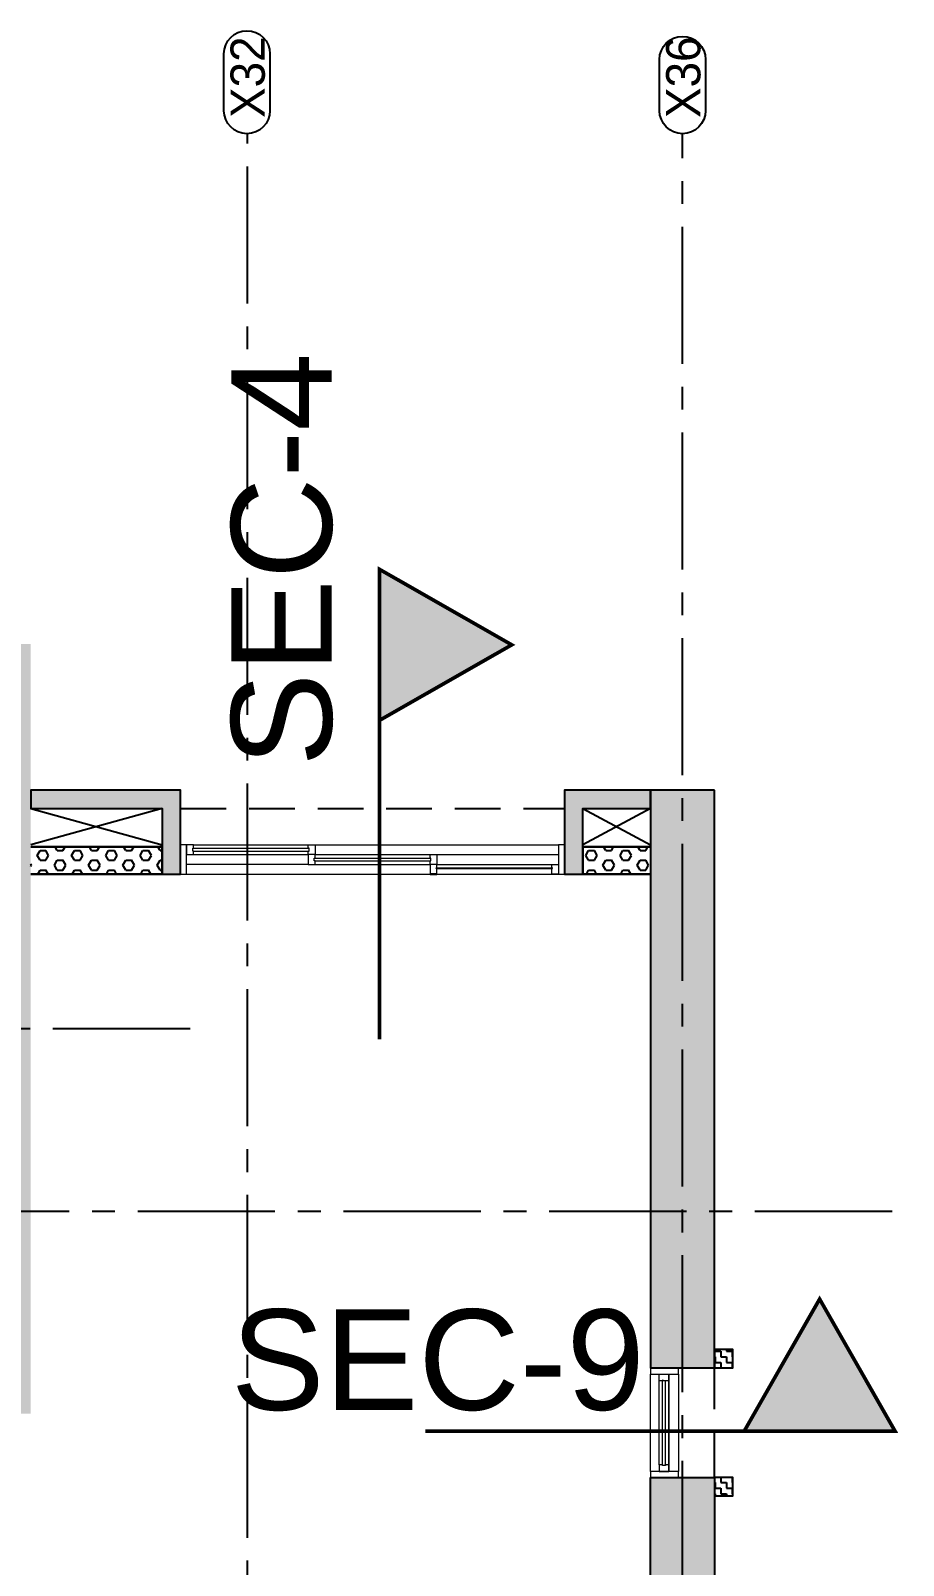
# Model space of a CAD drawing. Header units: millimetres. Extents: x 1066295 to 1300022, y -5734212 to -5454663.
# Drawn here: x 1211667 to 1216439, y -5708527 to -5700134 of the extents above; entities that cross this region are included whole.
import ezdxf

# ---------------------------------------------------------------- set-up
doc = ezdxf.new("R2010")
doc.units = ezdxf.units.MM
doc.header["$LTSCALE"] = 1000
doc.header["$MEASUREMENT"] = 0
for name, pattern in [('AUDIT_D_120904163729-0', [0]), ('T9_KEY PLAN(TYPICAL FLOOR)$0$2BHK-A - BACK$0$AUDIT_D_120904163729-0', [0]), ('T9_KEY PLAN(TYPICAL FLOOR)$0$T8(T9 IS SIMILAR) - TYPICAL FLOOR ELEVATION$0$AUDIT_D_120904163729-0', [0]), ('T9_KEY PLAN(TYPICAL FLOOR)$0$T8(T9 IS SIMILAR) - TYPICAL FLOOR ELEVATION$0$HIDDEN', [0.375, 0.25, -0.125]), ('T9_KEY PLAN(TYPICAL FLOOR)$0$T8_REFUGE COLUMNS$0$AUDIT_D_120904163729-0', [0]), ('T9_KEY PLAN(TYPICAL FLOOR)$0$T8_REFUGE COLUMNS$0$CENTER2', [1.125, 0.75, -0.125, 0.125, -0.125]), ('T9_PROFILE SECTIONS$0$T8_PROFILE SECTIONS$0$HIDDEN', [0.375, 0.25, -0.125]), ('T9_PROFILE SECTIONS$0$T8_PROFILE SECTIONS$0$PHANTOM2', [1.25, 0.625, -0.125, 0.125, -0.125, 0.125, -0.125])]:
    doc.linetypes.add(name, pattern=pattern)
doc.layers.get('0').update_dxf_attribs({"linetype": 'AUDIT_D_120904163729-0'})
for name, color, linetype in [('T9_KEY PLAN(TYPICAL FLOOR)$0$2BHK-A - BACK$0$A-HATCH -160', 251, 'T9_KEY PLAN(TYPICAL FLOOR)$0$2BHK-A - BACK$0$AUDIT_D_120904163729-0'), ('T9_KEY PLAN(TYPICAL FLOOR)$0$T8(T9 IS SIMILAR) - TYPICAL FLOOR ELEVATION$0$A-WALL HATCH', 252, 'T9_KEY PLAN(TYPICAL FLOOR)$0$T8(T9 IS SIMILAR) - TYPICAL FLOOR ELEVATION$0$AUDIT_D_120904163729-0'), ('T9_KEY PLAN(TYPICAL FLOOR)$0$T8(T9 IS SIMILAR) - TYPICAL FLOOR ELEVATION$0$A-WALL-FEATURES', 6, 'T9_KEY PLAN(TYPICAL FLOOR)$0$T8(T9 IS SIMILAR) - TYPICAL FLOOR ELEVATION$0$AUDIT_D_120904163729-0'), ('T9_KEY PLAN(TYPICAL FLOOR)$0$T8_REFUGE COLUMNS$0$A-CENTERLINE', 193, 'T9_KEY PLAN(TYPICAL FLOOR)$0$T8_REFUGE COLUMNS$0$CENTER2'), ('T9_KEY PLAN(TYPICAL FLOOR)$0$T8_REFUGE COLUMNS$0$A-COLUMN GRID NUMBERING', 4, 'T9_KEY PLAN(TYPICAL FLOOR)$0$T8_REFUGE COLUMNS$0$AUDIT_D_120904163729-0'), ('T9_KEY PLAN(TYPICAL FLOOR)$0$T8_REFUGE COLUMNS$0$A-RCC COLS', 3, 'Continuous'), ('T9_KEY PLAN(TYPICAL FLOOR)$0$T8_TYPICAL COLUMNS$0$A-RCC COLS', 3, 'Continuous'), ('T9_PROFILE SECTIONS$0$T8_PROFILE SECTIONS$0$A-PROFILE SECTIONS', 81, 'T9_PROFILE SECTIONS$0$T8_PROFILE SECTIONS$0$PHANTOM2')]:
    doc.layers.add(name, color=color, linetype=linetype)
for name, color, linetype, lineweight in [('T9_KEY PLAN(TYPICAL FLOOR)$0$2BHK-A - BACK$0$A-WALL- 160', 6, 'Continuous', 30), ('T9_KEY PLAN(TYPICAL FLOOR)$0$2BHK-A - BACK$0$Window', 4, 'Continuous', 20), ('T9_KEY PLAN(TYPICAL FLOOR)$0$T8(T9 IS SIMILAR)$0$D&W', 8, 'Continuous', 25)]:
    doc.layers.add(name, color=color, linetype=linetype, lineweight=lineweight)
doc.layers.add('T9_KEY PLAN(TYPICAL FLOOR)$0$T8_REFUGE COLUMNS$0$COL-HATCH', color=7, linetype='Continuous', lineweight=25, true_color=0xa3a3a3)
doc.styles.add('T9_KEY PLAN(TYPICAL FLOOR)$0$T8_REFUGE COLUMNS$0$STANDARD', font='GOTHIC.TTF')
doc.styles.add('T9_PROFILE SECTIONS$0$T8_PROFILE SECTIONS$0$arial', font='sanss___.ttf')

# ---------------------------------------------------------------- blocks, each defined once
blk = doc.blocks.new('T9_PROFILE SECTIONS$0$T8_PROFILE SECTIONS$0$MH')
at = {"layer": 'T9_PROFILE SECTIONS$0$T8_PROFILE SECTIONS$0$A-PROFILE SECTIONS', "linetype": 'T9_PROFILE SECTIONS$0$T8_PROFILE SECTIONS$0$HIDDEN', "ltscale": 2}
h = blk.add_hatch(color=256, dxfattribs=at)
h.dxf.hatch_style = 1
h.paths.add_polyline_path([(1140354.5, -5697433.6), (1141077.6, -5697846.6), (1140354.5, -5698259.6)])
at = {"layer": 'T9_PROFILE SECTIONS$0$T8_PROFILE SECTIONS$0$A-PROFILE SECTIONS', "linetype": 'T9_PROFILE SECTIONS$0$T8_PROFILE SECTIONS$0$HIDDEN', "ltscale": 2, "const_width": 20}
blk.add_lwpolyline([(1140354.5, -5697433.6), (1140354.5, -5697433.6), (1141077.6, -5697846.6), (1140354.5, -5698259.6)], close=True, dxfattribs=at)
blk.add_lwpolyline([(1140354.5, -5697433.6), (1140354.5, -5700003.6)], dxfattribs=at)
blk = doc.blocks.new('T9_PROFILE SECTIONS$0$PROFILE SECTION LINE T9')
at = {"layer": 'T9_PROFILE SECTIONS$0$T8_PROFILE SECTIONS$0$A-PROFILE SECTIONS', "linetype": 'ByBlock'}
blk.add_blockref('T9_PROFILE SECTIONS$0$T8_PROFILE SECTIONS$0$MH', (-1110752.8, 5708367, 0), dxfattribs=at)
at = {"layer": 'T9_PROFILE SECTIONS$0$T8_PROFILE SECTIONS$0$A-PROFILE SECTIONS', "linetype": 'ByBlock', "xscale": -1, "rotation": 270}
blk.add_blockref('T9_PROFILE SECTIONS$0$T8_PROFILE SECTIONS$0$MH', (5729855.2, -1134135.4, 0), dxfattribs=at)
at = {"layer": 'T9_PROFILE SECTIONS$0$T8_PROFILE SECTIONS$0$A-PROFILE SECTIONS', "linetype": 'ByBlock', "insert": (29348.3, 9855, 0), "char_height": 550, "attachment_point": 7, "rotation": 90, "style": 'T9_PROFILE SECTIONS$0$T8_PROFILE SECTIONS$0$arial'}
blk.add_mtext_dynamic_manual_height_columns('SEC-4', width=301.334, gutter_width=500, heights=[0], dxfattribs=at)
at = {"layer": 'T9_PROFILE SECTIONS$0$T8_PROFILE SECTIONS$0$A-PROFILE SECTIONS', "linetype": 'ByBlock', "insert": (28788.9, 6328.4, 0), "char_height": 550, "attachment_point": 7, "style": 'T9_PROFILE SECTIONS$0$T8_PROFILE SECTIONS$0$arial'}
blk.add_mtext_dynamic_manual_height_columns('SEC-9', width=301.334, gutter_width=500, heights=[0], dxfattribs=at)
blk = doc.blocks.new('T9_KEY PLAN(TYPICAL FLOOR)$0$T8_REFUGE COLUMNS')
at = {"layer": 'T9_KEY PLAN(TYPICAL FLOOR)$0$T8_REFUGE COLUMNS$0$COL-HATCH', "linetype": 'ByBlock'}
h = blk.add_hatch(color=256, dxfattribs=at)
h.dxf.hatch_style = 1
h.paths.add_polyline_path([(1215902.1, -5706299.9), (1216152.1, -5706299.9), (1216152.1, -5708099.9), (1215902.1, -5708099.9)])
h.paths.add_polyline_path([(1215902.1, -5708099.9), (1213292.1, -5708099.9), (1213292.1, -5707849.9), (1215902.1, -5707849.9)])
h.paths.add_polyline_path([(1196642.1, -5706299.9), (1196392.1, -5706299.9), (1196392.1, -5708099.9), (1196642.1, -5708099.9)])
h.paths.add_polyline_path([(1215902.1, -5723474.9), (1216152.1, -5723474.9), (1216152.1, -5721674.9), (1215902.1, -5721674.9)])
h.paths.add_polyline_path([(1215902.1, -5721924.9), (1213292.1, -5721924.9), (1213292.1, -5721674.9), (1215902.1, -5721674.9)])
h.paths.add_polyline_path([(1196642.1, -5723474.9), (1196392.1, -5723474.9), (1196392.1, -5721674.9), (1196642.1, -5721674.9)])
h.paths.add_polyline_path([(1198957.1, -5709939.9), (1199207.1, -5709939.9), (1199207.1, -5714149.9), (1198957.1, -5714149.9)])
h.paths.add_polyline_path([(1197682.1, -5711799.9), (1197432.1, -5711799.9), (1197432.1, -5709939.9), (1197682.1, -5709939.9)])
h.paths.add_polyline_path([(1184832.1, -5718799.9), (1185182.1, -5718799.9), (1185182.1, -5709299.9), (1184832.1, -5709299.9)])
h.paths.add_polyline_path([(1194132.1, -5714149.9), (1193882.1, -5714149.9), (1193882.1, -5709939.9), (1194132.1, -5709939.9)])
h.paths.add_polyline_path([(1189932.1, -5714149.9), (1190232.1, -5714149.9), (1190232.1, -5709914.9), (1189932.1, -5709914.9)])
h.paths.add_polyline_path([(1189932.1, -5719684.9), (1190232.1, -5719684.9), (1190232.1, -5715449.9), (1189932.1, -5715449.9)])
h.paths.add_polyline_path([(1194182.1, -5719609.9), (1193882.1, -5719609.9), (1193882.1, -5717174.9), (1194182.1, -5717174.9)])
h.paths.add_polyline_path([(1215612.1, -5719609.9), (1215862.1, -5719609.9), (1215862.1, -5715374.9), (1215612.1, -5715374.9)])
h.paths.add_polyline_path([(1210702.1, -5711724.9), (1207452.1, -5711724.9), (1207452.1, -5711474.9), (1210702.1, -5711474.9)])
h.paths.add_polyline_path([(1210702.1, -5713624.9), (1207452.1, -5713624.9), (1207452.1, -5713874.9), (1210702.1, -5713874.9)])
h.paths.add_polyline_path([(1210952.1, -5711474.9), (1210702.1, -5711474.9), (1210702.1, -5713874.9), (1210952.1, -5713874.9)])
h.paths.add_polyline_path([(1202442.1, -5712799.9), (1202692.1, -5712799.9), (1202692.1, -5710799.9), (1202442.1, -5710799.9)], flags=17)
h.paths.add_polyline_path([(1196682.1, -5715374.9), (1196932.1, -5715374.9), (1196932.1, -5719609.9), (1196682.1, -5719609.9)])
h.paths.add_polyline_path([(1210052.1, -5727009.9), (1209752.1, -5727009.9), (1209752.1, -5724474.9), (1210052.1, -5724474.9)])
h.paths.add_polyline_path([(1202492.1, -5727009.9), (1202792.1, -5727009.9), (1202792.1, -5724474.9), (1202492.1, -5724474.9)])
h.paths.add_polyline_path([(1199382.1, -5726829.9), (1199132.1, -5726829.9), (1199132.1, -5724474.9), (1199382.1, -5724474.9)])
h.paths.add_polyline_path([(1195392.1, -5726519.9), (1195742.1, -5726519.9), (1195742.1, -5724724.9), (1195392.1, -5724724.9)])
h.paths.add_polyline_path([(1195742.1, -5724124.9), (1195392.1, -5724124.9), (1195392.1, -5723274.9), (1195742.1, -5723274.9)])
h.paths.add_polyline_path([(1217152.1, -5726519.9), (1216802.1, -5726519.9), (1216802.1, -5724724.9), (1217152.1, -5724724.9)])
h.paths.add_polyline_path([(1216802.1, -5724124.9), (1217152.1, -5724124.9), (1217152.1, -5723274.9), (1216802.1, -5723274.9)])
h.paths.add_polyline_path([(1213162.1, -5726829.9), (1213412.1, -5726829.9), (1213412.1, -5724474.9), (1213162.1, -5724474.9)])
h.paths.add_polyline_path([(1209602.1, -5723474.9), (1209852.1, -5723474.9), (1209852.1, -5721674.9), (1209602.1, -5721674.9)])
h.paths.add_polyline_path([(1212262.1, -5721674.9), (1210752.1, -5721674.9), (1210752.1, -5721924.9), (1212262.1, -5721924.9)])
h.paths.add_polyline_path([(1212742.1, -5719224.9), (1207452.1, -5719224.9), (1207452.1, -5718974.9), (1212742.1, -5718974.9)])
h.paths.add_polyline_path([(1214067.1, -5718349.9), (1213817.1, -5718349.9), (1213817.1, -5716424.9), (1214067.1, -5716424.9)])
h.paths.add_polyline_path([(1213587.1, -5709939.9), (1213337.1, -5709939.9), (1213337.1, -5714149.9), (1213587.1, -5714149.9)])
h.paths.add_polyline_path([(1214862.1, -5711799.9), (1215112.1, -5711799.9), (1215112.1, -5709939.9), (1214862.1, -5709939.9)])
h.paths.add_polyline_path([(1227712.1, -5718799.9), (1227362.1, -5718799.9), (1227362.1, -5709299.9), (1227712.1, -5709299.9)])
h.paths.add_polyline_path([(1218412.1, -5714149.9), (1218662.1, -5714149.9), (1218662.1, -5709939.9), (1218412.1, -5709939.9)])
h.paths.add_polyline_path([(1222612.1, -5714149.9), (1222312.1, -5714149.9), (1222312.1, -5709914.9), (1222612.1, -5709914.9)])
h.paths.add_polyline_path([(1222612.1, -5719684.9), (1222312.1, -5719684.9), (1222312.1, -5715449.9), (1222612.1, -5715449.9)])
h.paths.add_polyline_path([(1218362.1, -5719609.9), (1218662.1, -5719609.9), (1218662.1, -5717174.9), (1218362.1, -5717174.9)])
h.paths.add_polyline_path([(1202742.1, -5716974.9), (1202992.1, -5716974.9), (1202992.1, -5718974.9), (1202742.1, -5718974.9)])
h.paths.add_polyline_path([(1204842.1, -5716974.9), (1205092.1, -5716974.9), (1205092.1, -5718974.9), (1204842.1, -5718974.9)])
h.paths.add_polyline_path([(1217152.1, -5701889.9), (1216802.1, -5701889.9), (1216802.1, -5705049.9), (1217152.1, -5705049.9)])
h.paths.add_polyline_path([(1216802.1, -5705649.9), (1217152.1, -5705649.9), (1217152.1, -5706499.9), (1216802.1, -5706499.9)])
h.paths.add_polyline_path([(1213162.1, -5701089.9), (1213412.1, -5701089.9), (1213412.1, -5705299.9), (1213162.1, -5705299.9)])
h.paths.add_polyline_path([(1210052.1, -5701089.9), (1209752.1, -5701089.9), (1209752.1, -5705299.9), (1210052.1, -5705299.9)])
h.paths.add_polyline_path([(1209602.1, -5706299.9), (1209852.1, -5706299.9), (1209852.1, -5708099.9), (1209602.1, -5708099.9)])
h.paths.add_polyline_path([(1212262.1, -5708099.9), (1210752.1, -5708099.9), (1210752.1, -5707849.9), (1212262.1, -5707849.9)])
h.paths.add_polyline_path([(1195392.1, -5701889.9), (1195742.1, -5701889.9), (1195742.1, -5705049.9), (1195392.1, -5705049.9)])
h.paths.add_polyline_path([(1195742.1, -5705649.9), (1195392.1, -5705649.9), (1195392.1, -5706499.9), (1195742.1, -5706499.9)])
h.paths.add_polyline_path([(1199382.1, -5701089.9), (1199132.1, -5701089.9), (1199132.1, -5705299.9), (1199382.1, -5705299.9)])
h.paths.add_polyline_path([(1202492.1, -5701089.9), (1202792.1, -5701089.9), (1202792.1, -5705299.9), (1202492.1, -5705299.9)])
h.paths.add_polyline_path([(1202942.1, -5706299.9), (1202692.1, -5706299.9), (1202692.1, -5708099.9), (1202942.1, -5708099.9)])
h.paths.add_polyline_path([(1200282, -5708099.9), (1201792, -5708099.9), (1201792, -5707849.9), (1200282, -5707849.9)])
h.paths.add_polyline_path([(1207452.1, -5710799.9), (1211787.1, -5710799.9), (1211787.1, -5710549.9), (1207452.1, -5710549.9)])
h.paths.add_polyline_path([(1200042.1, -5713849.9), (1200042.1, -5710549.9), (1205092.1, -5710549.9), (1205092.1, -5712999.9), (1204842.1, -5712999.9), (1204842, -5710799.9), (1200292.1, -5710799.9), (1200292.1, -5713849.9)])
h.paths.add_polyline_path([(1198907.1, -5719224.9), (1205092.1, -5719224.9), (1205092.1, -5718974.9), (1198907.1, -5718974.9)])
h.paths.add_polyline_path([(1202942.1, -5723474.9), (1202692.1, -5723474.9), (1202692.1, -5721674.9), (1202942.1, -5721674.9)])
h.paths.add_polyline_path([(1200282.1, -5721674.9), (1201792.1, -5721674.9), (1201792.1, -5721924.9), (1200282.1, -5721924.9)])
h.paths.add_polyline_path([(1196932.1, -5715624.9), (1203832.1, -5715624.9), (1203832.1, -5715374.9), (1196932.1, -5715374.9)])
h.paths.add_polyline_path([(1215612.1, -5715624.9), (1207452.1, -5715624.9), (1207452.1, -5715374.9), (1215612.1, -5715374.9)])
h.paths.add_polyline_path([(1196642.1, -5721924.9), (1199252.1, -5721924.9), (1199252.1, -5721674.9), (1196642.1, -5721674.9)])
h.paths.add_polyline_path([(1196642.1, -5708099.9), (1199252.1, -5708099.9), (1199252.1, -5707849.9), (1196642.1, -5707849.9)])
h.paths.add_polyline_path([(1198007.1, -5718974.9), (1196932.1, -5718974.9), (1196932.1, -5719224.9), (1198007.1, -5719224.9)])
at = {"layer": 'T9_KEY PLAN(TYPICAL FLOOR)$0$T8_REFUGE COLUMNS$0$A-CENTERLINE'}
for p, q in [((1214597.1, -5722853.5), (1214597.1, -5698299.6)), ((1216977.1, -5728808.5), (1216977.1, -5698299.6)), ((1214284.1, -5703194.9), (1182156.9, -5703194.9)), ((1218123.2, -5704194.9), (1182156.9, -5704194.9))]:
    blk.add_line(p, q, dxfattribs=at)
at = {"layer": 'T9_KEY PLAN(TYPICAL FLOOR)$0$T8_REFUGE COLUMNS$0$A-COLUMN GRID NUMBERING', "linetype": 'ByBlock'}
for points in [[(1214720.6, -5698173.8, -1), (1214469, -5698173.8), (1214469, -5697862.2, -1), (1214720.6, -5697862.2)], [(1217102.9, -5698173.8, -1), (1216851.2, -5698173.8), (1216851.2, -5697893.3, -1), (1217102.9, -5697893.3)]]:
    blk.add_lwpolyline(points, format="xyb", close=True, dxfattribs=at)
at = {"layer": 'T9_KEY PLAN(TYPICAL FLOOR)$0$T8_REFUGE COLUMNS$0$A-RCC COLS', "linetype": 'ByBlock'}
for points in [[(1217152.1, -5701889.9), (1216802.1, -5701889.9), (1216802.1, -5705049.9), (1217152.1, -5705049.9)], [(1216802.1, -5705649.9), (1217152.1, -5705649.9), (1217152.1, -5706499.9), (1216802.1, -5706499.9)]]:
    blk.add_lwpolyline(points, close=True, dxfattribs=at)
at = {"layer": 'T9_KEY PLAN(TYPICAL FLOOR)$0$T8_REFUGE COLUMNS$0$A-COLUMN GRID NUMBERING', "linetype": 'ByBlock', "char_height": 187.5, "attachment_point": 1, "rotation": 90, "style": 'T9_KEY PLAN(TYPICAL FLOOR)$0$T8_REFUGE COLUMNS$0$STANDARD'}
for s, insert in [('X32', (1214505, -5698213.8)), ('X36', (1216887.2, -5698213.9))]:
    blk.add_mtext_dynamic_manual_height_columns(s, width=444.685, gutter_width=500, heights=[0], dxfattribs=dict(at, insert=insert))
blk = doc.blocks.new('T9_KEY PLAN(TYPICAL FLOOR)$0$T8_TYPICAL COLUMNS')
at = {"layer": 'T9_KEY PLAN(TYPICAL FLOOR)$0$T8_TYPICAL COLUMNS$0$A-RCC COLS', "linetype": 'ByBlock'}
blk.add_blockref('T9_KEY PLAN(TYPICAL FLOOR)$0$T8_REFUGE COLUMNS', (0, 0), dxfattribs=at)
blk = doc.blocks.new('T9_KEY PLAN(TYPICAL FLOOR)$0$2BHK-A - BACK$0$2100')
at = {"layer": 'T9_KEY PLAN(TYPICAL FLOOR)$0$2BHK-A - BACK$0$Window', "color": 1, "lineweight": 13}
for p, q in [((1150876.5, -5693344.1), (1148842.5, -5693344.1)), ((1149507.5, -5693344.1), (1148880, -5693344.1)), ((1149507.5, -5693397.4), (1148880, -5693397.4)), ((1150173.7, -5693397.4), (1149545, -5693397.4)), ((1150211.2, -5693397.4), (1150876.5, -5693397.4)), ((1149507.5, -5693450.8), (1148842.5, -5693450.8)), ((1150173.7, -5693504.1), (1148842.5, -5693504.1)), ((1150173.7, -5693450.8), (1149545, -5693450.8)), ((1150839, -5693450.8), (1150211.2, -5693450.8)), ((1150839, -5693504.1), (1150211.2, -5693504.1))]:
    blk.add_line(p, q, dxfattribs=at)
at = {"layer": 'T9_KEY PLAN(TYPICAL FLOOR)$0$2BHK-A - BACK$0$Window', "color": 5, "lineweight": 13}
for p, q in [((1149507.5, -5693374.4), (1148880, -5693374.4)), ((1149507.5, -5693378.9), (1148880, -5693378.9)), ((1150173.7, -5693416), (1149545, -5693416)), ((1150173.7, -5693432.2), (1149545, -5693432.2)), ((1150839, -5693469.3), (1150211.2, -5693469.3)), ((1150839, -5693485.5), (1150211.2, -5693485.5))]:
    blk.add_line(p, q, dxfattribs=at)
at = {"layer": 'T9_KEY PLAN(TYPICAL FLOOR)$0$2BHK-A - BACK$0$Window', "color": 4, "lineweight": 13}
for points in [[(1148842.5, -5693344.1), (1148809.5, -5693344.1), (1148809.5, -5693504.1), (1148842.5, -5693504.1)], [(1148880, -5693378.9), (1148880, -5693397.4), (1148842.5, -5693397.4), (1148842.5, -5693344.1), (1148880, -5693344.1), (1148880, -5693374.4), (1148875.5, -5693374.4), (1148875.5, -5693378.9)], [(1149507.5, -5693378.9), (1149507.5, -5693397.4), (1149545, -5693397.4), (1149545, -5693344.1), (1149507.5, -5693344.1), (1149507.5, -5693374.4), (1149512, -5693374.4), (1149512, -5693378.9)], [(1150909.5, -5693344.1), (1150876.5, -5693344.1), (1150876.5, -5693504.1), (1150909.5, -5693504.1)], [(1149545, -5693432.2), (1149545, -5693450.8), (1149507.5, -5693450.8), (1149507.5, -5693397.4), (1149545, -5693397.4), (1149545, -5693416), (1149540.5, -5693416), (1149540.5, -5693432.2)], [(1150173.7, -5693432.2), (1150173.7, -5693450.8), (1150211.2, -5693450.8), (1150211.2, -5693397.4), (1150173.7, -5693397.4), (1150173.7, -5693416), (1150178.2, -5693416), (1150178.2, -5693432.2)], [(1150211.2, -5693485.5), (1150211.2, -5693504.1), (1150173.7, -5693504.1), (1150173.7, -5693450.8), (1150211.2, -5693450.8), (1150211.2, -5693469.3), (1150206.7, -5693469.3), (1150206.7, -5693485.5)], [(1150839, -5693485.5), (1150839, -5693504.1), (1150876.5, -5693504.1), (1150876.5, -5693450.8), (1150839, -5693450.8), (1150839, -5693469.3), (1150843.5, -5693469.3), (1150843.5, -5693485.5)]]:
    blk.add_lwpolyline(points, close=True, dxfattribs=at)
blk = doc.blocks.new('T9_KEY PLAN(TYPICAL FLOOR)')
at = {"layer": 'T9_KEY PLAN(TYPICAL FLOOR)$0$2BHK-A - BACK$0$A-HATCH -160', "linetype": 'ByBlock'}
h = blk.add_hatch(dxfattribs=at)
h.set_pattern_fill('HEX', color=8, scale=250)
h.set_pattern_definition([(0, (-0.22, 0.45), (0, 54.12658774), [31.25, -62.5]), (120, (-0.22, 0.45), (-46.875, -27.06329387), [31.25, -62.5]), (60, (31.03, 0.45), (-46.875, 27.06329387), [31.25, -62.5])])
h.paths.add_polyline_path([(1216802.2, -5702199.2), (1216432, -5702199.2), (1216432, -5702349.2), (1216802.2, -5702349.2)])
h.paths.add_polyline_path([(1214132, -5702349.2), (1213412.5, -5702349.2), (1213412.5, -5702199.2), (1214132, -5702199.2)])
at = {"layer": 'T9_KEY PLAN(TYPICAL FLOOR)$0$T8(T9 IS SIMILAR) - TYPICAL FLOOR ELEVATION$0$A-WALL HATCH', "linetype": 'ByBlock'}
h = blk.add_hatch(dxfattribs=at)
h.set_pattern_fill('ZIGZAG', color=8, scale=250)
h.set_pattern_definition([(0, (0, 0), (31.25, 31.25), [31.25, -31.25]), (90, (31.25, 0), (-31.25, 31.25), [31.25, -31.25])])
h.paths.add_polyline_path([(1186332.7, -5719983.5), (1186332.7, -5719683.5), (1186432.7, -5719683.5), (1186432.7, -5719883.5), (1186982.7, -5719883.5), (1186982.7, -5719523.5), (1187082.7, -5719523.5), (1187082.7, -5719983.5)])
h.paths.add_polyline_path([(1190232.7, -5719983.5), (1190232.7, -5719683.5), (1190132.7, -5719683.5), (1190132.7, -5719883.5), (1189582.7, -5719883.5), (1189582.7, -5719523.5), (1189482.7, -5719523.5), (1189482.7, -5719983.5)])
h.paths.add_polyline_path([(1190857.7, -5717933.5), (1190857.7, -5717733.5), (1190757.7, -5717733.5), (1190757.7, -5717933.5)])
h.paths.add_polyline_path([(1193357.7, -5717733.5), (1193357.7, -5717933.5), (1193257.7, -5717933.5), (1193257.7, -5717733.5)])
h.paths.add_polyline_path([(1196632.8, -5709938.8), (1196632.8, -5709738.8), (1196532.8, -5709738.8), (1196532.8, -5709938.8)])
h.paths.add_polyline_path([(1194132, -5709738.8), (1194132, -5709938.8), (1194032, -5709938.8), (1194032, -5709738.8)])
h.paths.add_polyline_path([(1195742.7, -5701889.7), (1196212.8, -5701889.7), (1196212.8, -5702349.7), (1196112.8, -5702349.7), (1196112.8, -5701989.7), (1195742.7, -5701989.7)])
h.paths.add_polyline_path([(1198312.8, -5702349.7), (1198312.8, -5701889.7), (1199132.6, -5701889.7), (1199132.6, -5701989.7), (1198412.8, -5701989.7), (1198412.8, -5702349.7)])
h.paths.add_polyline_path([(1199662.5, -5701090.3), (1199662.5, -5700890.3), (1199762.5, -5700890.3), (1199762.5, -5701090.3)])
h.paths.add_polyline_path([(1201862.6, -5700890.3), (1201862.6, -5701090.3), (1201962.6, -5701090.3), (1201962.6, -5700890.3)])
h.paths.add_polyline_path([(1210681.9, -5700890.3), (1210681.9, -5701090.3), (1210581.9, -5701090.3), (1210581.9, -5700890.3)])
h.paths.add_polyline_path([(1212882, -5701090.3), (1212882, -5700890.3), (1212782, -5700890.3), (1212782, -5701090.3)])
h.paths.add_polyline_path([(1214231.8, -5702349.7), (1214231.8, -5701889.7), (1213412.3, -5701889.7), (1213412.3, -5701989.7), (1214131.8, -5701989.7), (1214131.8, -5702349.7)])
h.paths.add_polyline_path([(1216801.9, -5701889.7), (1216331.8, -5701889.7), (1216331.8, -5702349.7), (1216431.8, -5702349.7), (1216431.8, -5701989.7), (1216801.9, -5701989.7)])
h.paths.add_polyline_path([(1215911.7, -5709938.8), (1215911.7, -5709738.8), (1216011.7, -5709738.8), (1216011.7, -5709938.8)])
h.paths.add_polyline_path([(1218412.5, -5709738.8), (1218412.5, -5709938.8), (1218512.5, -5709938.8), (1218512.5, -5709738.8)])
h.paths.add_polyline_path([(1221686.9, -5717933.5), (1221686.9, -5717733.5), (1221786.9, -5717733.5), (1221786.9, -5717933.5)])
h.paths.add_polyline_path([(1219186.9, -5717733.5), (1219186.9, -5717933.5), (1219286.9, -5717933.5), (1219286.9, -5717733.5)])
h.paths.add_polyline_path([(1222311.8, -5719983.5), (1222311.8, -5719683.5), (1222411.8, -5719683.5), (1222411.8, -5719883.5), (1222961.8, -5719883.5), (1222961.8, -5719523.5), (1223061.8, -5719523.5), (1223061.8, -5719983.5)])
h.paths.add_polyline_path([(1226211.8, -5719983.5), (1226211.8, -5719683.5), (1226111.8, -5719683.5), (1226111.8, -5719883.5), (1225561.8, -5719883.5), (1225561.8, -5719523.5), (1225461.8, -5719523.5), (1225461.8, -5719983.5)])
h.paths.add_polyline_path([(1217001.9, -5727584.6), (1216901.9, -5727584.6), (1216901.9, -5727784.6), (1216356.8, -5727784.6), (1216356.8, -5727424.6), (1216256.8, -5727424.6), (1216256.8, -5727884.6), (1217001.9, -5727884.6)])
h.paths.add_polyline_path([(1214156.8, -5727424.6), (1214056.8, -5727424.6), (1214056.8, -5727784.6), (1213412.3, -5727784.6), (1213412.3, -5727884.6), (1214156.8, -5727884.6)])
h.paths.add_polyline_path([(1210681.9, -5728884), (1210681.9, -5728684), (1210581.9, -5728684), (1210581.9, -5728884)])
h.paths.add_polyline_path([(1212882, -5728684), (1212882, -5728884), (1212782, -5728884), (1212782, -5728684)])
h.paths.add_polyline_path([(1201862.6, -5728884), (1201862.6, -5728684), (1201962.6, -5728684), (1201962.6, -5728884)])
h.paths.add_polyline_path([(1199662.5, -5728684), (1199662.5, -5728884), (1199762.5, -5728884), (1199762.5, -5728684)])
h.paths.add_polyline_path([(1198387.7, -5727424.6), (1198487.7, -5727424.6), (1198487.7, -5727784.6), (1199132.3, -5727784.6), (1199132.3, -5727884.6), (1198387.7, -5727884.6)])
h.paths.add_polyline_path([(1195542.6, -5727584.6), (1195642.6, -5727584.6), (1195642.6, -5727784.6), (1196187.7, -5727784.6), (1196187.7, -5727424.6), (1196287.7, -5727424.6), (1196287.7, -5727884.6), (1195542.6, -5727884.6)])
h = blk.add_hatch(dxfattribs=at)
h.set_pattern_fill('ZIGZAG', color=8, scale=250)
h.set_pattern_definition([(270, (1236691.37, -5711980.577), (31.25, -31.25), [31.25, -31.25]), (0, (1236691.37, -5712011.827), (31.25, 31.25), [31.25, -31.25])])
h.paths.add_polyline_path([(1217152.1, -5704949.9), (1217152.1, -5705049.9), (1217252.5, -5705049.9), (1217252.5, -5704949.9)])
h.paths.add_polyline_path([(1217152.1, -5705649.9), (1217152.1, -5705749.9), (1217252.5, -5705749.9), (1217252.5, -5705649.9)])
at = {"layer": 'T9_KEY PLAN(TYPICAL FLOOR)$0$2BHK-A - BACK$0$A-WALL- 160', "color": 8, "linetype": 'ByBlock'}
for p, q in [((1214132, -5702199.2), (1213412.5, -5702199.2)), ((1214132, -5702349.2), (1214132, -5702199.2)), ((1216802.2, -5702199.2), (1216432, -5702199.2)), ((1216432, -5702349.2), (1216432, -5702199.2)), ((1214132, -5702349.2), (1213412.5, -5702349.2)), ((1215634, -5702349.2), (1215596.5, -5702349.2)), ((1216802.1, -5702349.2), (1216432, -5702349.2))]:
    blk.add_line(p, q, dxfattribs=at)
at = {"layer": 'T9_KEY PLAN(TYPICAL FLOOR)$0$2BHK-A - BACK$0$Window', "color": 8, "lineweight": 13}
for p, q in [((1216801.9, -5705617.3, 0), (1216801.9, -5705083.3)), ((1216848.6, -5705579.8, 0), (1216848.6, -5705083.3)), ((1216902, -5705150.5), (1216901.9, -5705083.3)), ((1216955.3, -5705083.3), (1216955.3, -5705617.3, 0)), ((1216867.2, -5705579.8, 0), (1216867.2, -5705120.8)), ((1216883.4, -5705579.8, 0), (1216883.4, -5705120.8)), ((1216901.9, -5705579.8, 0), (1216902, -5705120.8)), ((1216902, -5705120.8), (1216901.9, -5705617.3, 0))]:
    blk.add_line(p, q, dxfattribs=at)
at = {"layer": 'T9_KEY PLAN(TYPICAL FLOOR)$0$2BHK-A - BACK$0$Window', "color": 8, "lineweight": 13, "elevation": 0}
for points in [[(1216955.3, -5705083.3), (1216955.3, -5705050.3), (1216801.9, -5705050.3), (1216801.9, -5705083.3)], [(1216867.2, -5705120.8), (1216848.6, -5705120.8), (1216848.6, -5705083.3), (1216901.9, -5705083.3), (1216901.9, -5705120.8), (1216871.7, -5705120.8), (1216871.7, -5705116.3), (1216867.2, -5705116.3)], [(1216867.2, -5705579.8), (1216848.6, -5705579.8), (1216848.6, -5705617.3), (1216901.9, -5705617.3), (1216901.9, -5705579.8), (1216883.4, -5705579.8), (1216883.4, -5705584.3), (1216867.2, -5705584.3)], [(1216955.3, -5705650.3), (1216955.3, -5705617.3), (1216801.9, -5705617.3), (1216801.9, -5705650.3)]]:
    blk.add_lwpolyline(points, close=True, dxfattribs=at)
at = {"layer": 'T9_KEY PLAN(TYPICAL FLOOR)$0$T8(T9 IS SIMILAR) - TYPICAL FLOOR ELEVATION$0$A-WALL-FEATURES', "color": 8, "linetype": 'ByBlock'}
for p, q in [((1214131.8, -5701989.7), (1213412.3, -5702189.7)), ((1213412.3, -5701989.7), (1214131.8, -5702189.7)), ((1216801.9, -5701989.7), (1216431.8, -5702189.7)), ((1216431.8, -5701989.7), (1216802, -5702189.7))]:
    blk.add_line(p, q, dxfattribs=at)
at = {"layer": 'T9_KEY PLAN(TYPICAL FLOOR)$0$T8(T9 IS SIMILAR) - TYPICAL FLOOR ELEVATION$0$A-WALL-FEATURES', "color": 8, "linetype": 'T9_KEY PLAN(TYPICAL FLOOR)$0$T8(T9 IS SIMILAR) - TYPICAL FLOOR ELEVATION$0$HIDDEN'}
for p, q in [((1214231.8, -5701989.7), (1216331.8, -5701989.7)), ((1217152.1, -5705649.9), (1217152.1, -5705049.9))]:
    blk.add_line(p, q, dxfattribs=at)
at = {"layer": 'T9_KEY PLAN(TYPICAL FLOOR)$0$T8(T9 IS SIMILAR) - TYPICAL FLOOR ELEVATION$0$A-WALL-FEATURES', "color": 8, "linetype": 'ByBlock'}
for points in [[(1214231.8, -5702349.7), (1214231.8, -5701889.7), (1213412.3, -5701889.7), (1213412.3, -5701989.7), (1214131.8, -5701989.7), (1214131.8, -5702349.7)], [(1216801.9, -5701889.7), (1216331.8, -5701889.7), (1216331.8, -5702349.7), (1216431.8, -5702349.7), (1216431.8, -5701989.7), (1216801.9, -5701989.7)], [(1217152.1, -5704949.9), (1217152.1, -5705049.9), (1217252.5, -5705049.9), (1217252.5, -5704949.9)], [(1217152.1, -5705649.9), (1217152.1, -5705749.9), (1217252.5, -5705749.9), (1217252.5, -5705649.9)]]:
    blk.add_lwpolyline(points, close=True, dxfattribs=at)
at = {"layer": 'T9_KEY PLAN(TYPICAL FLOOR)$0$2BHK-A - BACK$0$A-WALL- 160', "color": 8, "linetype": 'ByBlock', "rotation": 180}
blk.add_blockref('T9_KEY PLAN(TYPICAL FLOOR)$0$2BHK-A - BACK$0$2100', (2365141.5, -11395693.4), dxfattribs=at)
at = {"layer": 'T9_KEY PLAN(TYPICAL FLOOR)$0$T8(T9 IS SIMILAR)$0$D&W', "color": 8, "linetype": 'ByBlock'}
blk.add_blockref('T9_KEY PLAN(TYPICAL FLOOR)$0$T8_TYPICAL COLUMNS', (0, 0), dxfattribs=at)
blk = doc.blocks.new('T9_PROFILE SECTIONS')
at = {"layer": 'T9_PROFILE SECTIONS$0$T8_PROFILE SECTIONS$0$A-PROFILE SECTIONS', "linetype": 'ByBlock'}
blk.add_blockref('T9_PROFILE SECTIONS$0$PROFILE SECTION LINE T9', (1185718.3657, -5711614.9293, -0.0243), dxfattribs=at)
at = {"linetype": 'ByBlock'}
blk.add_blockref('T9_KEY PLAN(TYPICAL FLOOR)', (0.1954, 0.8356), dxfattribs=at)

msp = doc.modelspace()

# ---------------------------------------------------------------- block references
at = {"linetype": 'ByBlock'}
msp.add_blockref('T9_PROFILE SECTIONS', (-1745.2, -2398.4, 0.4), dxfattribs=at)

doc.saveas('drawing.dxf')
